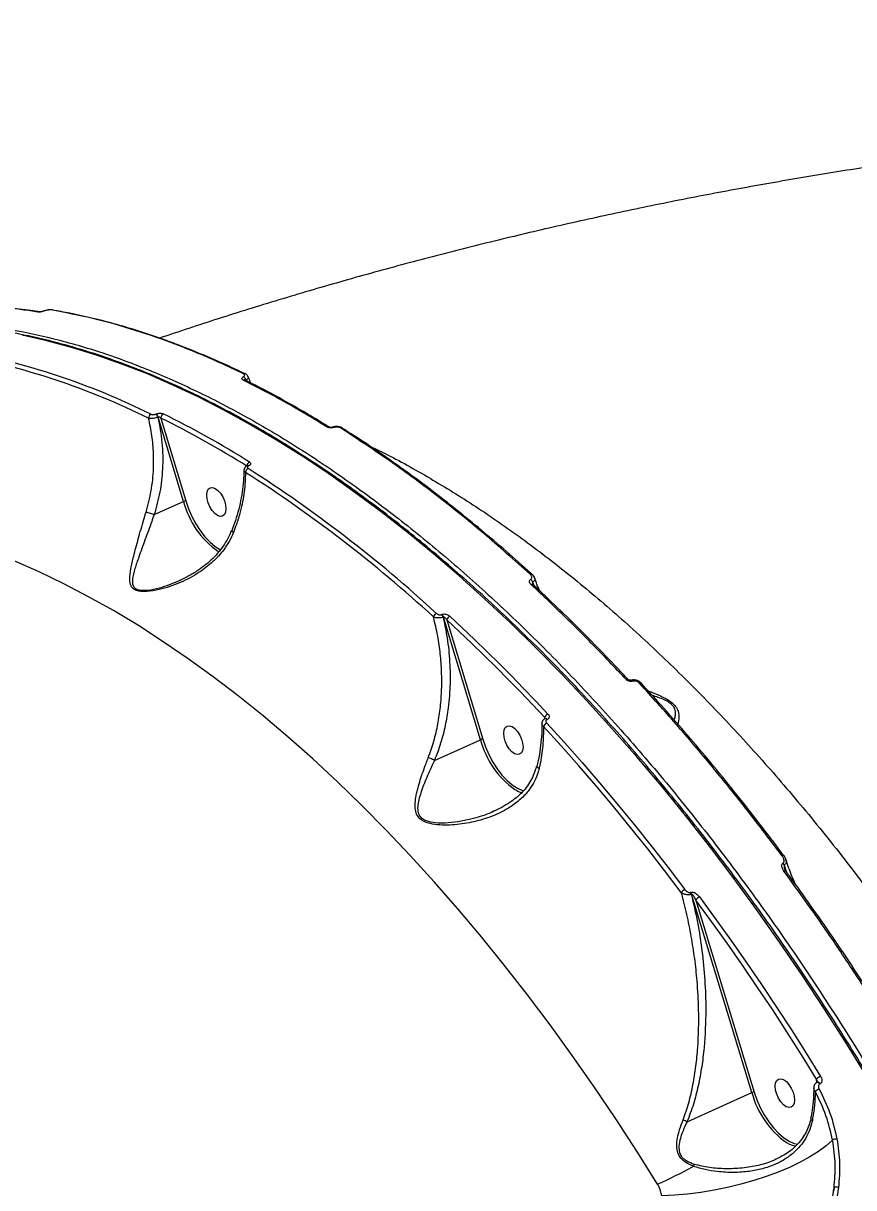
# Model space of a CAD drawing. Header units: millimetres. Extents: x -11024 to 8278, y -7837 to 5770.
# Drawn here: x 3839.5 to 4081.6, y -853.8 to -514.5 of the extents above; entities that cross this region are included whole.
import ezdxf

# ---------------------------------------------------------------- set-up
doc = ezdxf.new("R2010")
doc.units = ezdxf.units.MM
doc.layers.add('DIKOM_ОБЪЕКТ', color=7, linetype='Continuous')
doc.layers.add('DIKOM_РАЗМЕР_ОБЪЕКТА', color=7, linetype='Continuous')
doc.styles.add('style1', font='arial.ttf', dxfattribs={"width": 0.8})
doc.dimstyles.new('1-50', dxfattribs={"dimtxt": 300, "dimasz": 200, "dimexe": 100, "dimexo": 0, "dimgap": 100, "dimtad": 1, "dimtxsty": 'style1', "dimcen": 200, "dimclrd": 7, "dimclre": 7, "dimclrt": 7, "dimadec": 1, "dimazin": 2, "dimtfac": 1, "dimtmove": 0, "dimatfit": 2, "dimfxl": 0, "dimlwd": 25, "dimlwe": 18, "dimarcsym": 0})

# ---------------------------------------------------------------- blocks, each defined once
blk = doc.blocks.new('*D10')
at = {"layer": 'Defpoints', "color": 0, "transparency": 16777216}
for p in [(-7791.31, -186.83), (6174.94, -1432.98), (6174.94, -5371.27)]:
    blk.add_point(p, dxfattribs=at)
at = {"layer": 'DIKOM_РАЗМЕР_ОБЪЕКТА', "color": 7, "lineweight": 18, "transparency": 16777216}
for p, q in [((-7791.31, -186.83), (-7791.31, -5471.27)), ((6174.94, -1432.98), (6174.94, -5471.27))]:
    blk.add_line(p, q, dxfattribs=at)
at = {"layer": 'DIKOM_РАЗМЕР_ОБЪЕКТА', "color": 7, "lineweight": 25, "transparency": 16777216}
blk.add_line((-7591.31, -5371.27), (5974.94, -5371.27), dxfattribs=at)
at = {"layer": 'DIKOM_РАЗМЕР_ОБЪЕКТА', "color": 7, "transparency": 16777216}
for points in [[(-7591.31, -5337.93), (-7591.31, -5404.6), (-7791.31, -5371.27)], [(5974.94, -5337.93), (5974.94, -5404.6), (6174.94, -5371.27)]]:
    blk.add_solid(points, dxfattribs=at)
at = {"layer": 'DIKOM_РАЗМЕР_ОБЪЕКТА', "color": 7, "transparency": 16777216, "insert": (-1343.68, -5118.1), "char_height": 300, "attachment_point": 5, "style": 'style1'}
blk.add_mtext('14000', dxfattribs=at)

msp = doc.modelspace()

# ---------------------------------------------------------------- linework, layer by layer
at = {"layer": 'DIKOM_ОБЪЕКТ', "color": 7, "linetype": 'Continuous', "lineweight": 15}
for p, q in [((3847.99, -597.987), (3848.037, -597.996)), ((3904.416, -618.417), (3904.483, -618.641)), ((3878.112, -628.387), (3878.174, -628.359)), ((3878.833, -629.267), (3878.771, -629.295)), ((3886.195, -653.819), (3878.833, -629.267)), ((3879.635, -629.545), (3886.864, -653.653)), ((3904.859, -643.39), (3904.815, -643.41)), ((3905.234, -643.452), (3905.191, -643.471)), ((3877.696, -657.65), (3886.195, -653.819)), ((3896.588, -668.526), (3896.26, -668.339)), ((3961.444, -686.787), (3961.524, -686.751)), ((3961.984, -687.516), (3961.903, -687.552)), ((3972.787, -723.262), (3961.984, -687.516)), ((3962.962, -688.372), (3973.456, -723.096)), ((4019.722, -706.823), (4019.741, -706.846)), ((3991.542, -717.181), (3991.517, -716.806)), ((3991.683, -717.112), (3991.657, -717.123)), ((3992.265, -717.349), (3992.239, -717.36)), ((3959.392, -729.299), (3972.787, -723.262)), ((3976.257, -744.241), (3977, -743.863)), ((4061.257, -757.04), (4061.269, -757.06)), ((4033.982, -767.78), (4034.077, -767.737)), ((4034.363, -768.306), (4034.268, -768.349)), ((4051.936, -826.12), (4034.363, -768.306)), ((4035.596, -769.996), (4052.605, -825.954)), ((4070.874, -823.173), (4070.804, -822.165)), ((4071.014, -823.079), (4071.055, -823.065)), ((4071.031, -823.073), (4071.032, -823.072)), ((4071.785, -823.569), (4071.717, -823.6)), ((4033.009, -834.65), (4051.936, -826.12)), ((4064.298, -840.922), (4065.221, -841.154)), ((4058.81, -845.52), (4058.992, -845.431))]:
    msp.add_line(p, q, dxfattribs=at)
at = {"layer": 'DIKOM_ОБЪЕКТ', "color": 7, "linetype": 'Continuous', "lineweight": 15, "flags": 128}
for points in [[(3845.725, -598.329), (3845.654, -598.318), (3845.602, -598.328)], [(4085.704, -821.933), (4079.463, -811.767), (4073.098, -801.756), (4066.614, -791.908), (4060.017, -782.231), (4053.312, -772.734), (4046.505, -763.424), (4039.601, -754.31), (4032.607, -745.398), (4025.528, -736.697), (4018.37, -728.214), (4011.139, -719.956), (4003.842, -711.93), (3996.484, -704.143), (3989.072, -696.601), (3981.612, -689.31), (3974.11, -682.277), (3966.573, -675.508), (3959.006, -669.009), (3951.417, -662.784), (3943.812, -656.839), (3936.196, -651.18), (3928.577, -645.81), (3920.961, -640.735), (3913.354, -635.958), (3905.762, -631.484), (3898.193, -627.317), (3890.653, -623.459), (3883.147, -619.915), (3875.682, -616.687), (3868.265, -613.778), (3860.901, -611.19), (3853.597, -608.926), (3846.36, -606.987), (3839.194, -605.375)], [(3904.246, -616.629), (3904.273, -616.644), (3904.285, -616.65)], [(3929.732, -632.18), (3929.727, -632.181), (3929.723, -632.183)], [(3898.5, -654.864), (3898.605, -655.988), (3898.482, -656.947), (3898.141, -657.666), (3897.61, -658.085), (3896.932, -658.17), (3896.161, -657.915), (3895.36, -657.341), (3894.595, -656.493), (3893.926, -655.44), (3893.409, -654.269), (3893.084, -653.073), (3892.98, -651.95), (3893.103, -650.99), (3893.444, -650.271), (3893.975, -649.852), (3894.653, -649.767), (3895.424, -650.022), (3896.224, -650.597), (3896.99, -651.444), (3897.659, -652.497), (3898.176, -653.668), (3898.5, -654.864)], [(3886.864, -653.653), (3887.655, -655.94), (3888.637, -658.18), (3889.786, -660.322), (3891.076, -662.316), (3892.475, -664.114), (3893.953, -665.675), (3895.473, -666.963), (3897, -667.946), (3897.039, -667.967)], [(4024.4, -852.823), (4018.369, -843.186), (4012.216, -833.708), (4005.948, -824.4), (3999.569, -815.269), (3993.086, -806.324), (3986.504, -797.574), (3979.831, -789.026), (3973.071, -780.689), (3966.233, -772.571), (3959.321, -764.678), (3952.342, -757.019), (3945.303, -749.599), (3938.21, -742.428), (3931.07, -735.51), (3923.889, -728.852), (3916.675, -722.461), (3909.433, -716.343), (3902.172, -710.503), (3894.896, -704.946), (3887.614, -699.678), (3880.331, -694.704), (3873.056, -690.029), (3865.794, -685.656), (3858.552, -681.59), (3851.337, -677.834), (3844.155, -674.392), (3837.015, -671.268)], [(3987.942, -675.137), (3987.959, -675.153), (3987.976, -675.172)], [(3991.517, -716.806), (3987.989, -713.051), (3984.447, -709.351), (3980.893, -705.709), (3977.328, -702.123), (3973.751, -698.596), (3970.164, -695.128), (3966.567, -691.72), (3962.962, -688.372)], [(3963.843, -687.275), (3967.457, -690.631), (3971.063, -694.048), (3974.658, -697.524), (3978.244, -701.06), (3981.818, -704.653), (3985.38, -708.305), (3988.93, -712.013), (3992.467, -715.777)], [(4015.164, -705.639), (4015.313, -705.583), (4015.45, -705.556), (4015.569, -705.558), (4015.667, -705.588), (4015.731, -705.638)], [(4019.161, -706.83), (4019.303, -706.777), (4019.434, -706.748), (4019.55, -706.746), (4019.646, -706.77), (4019.719, -706.82), (4019.722, -706.823)], [(3985.092, -724.307), (3985.197, -725.43), (3985.074, -726.39), (3984.733, -727.109), (3984.202, -727.527), (3983.524, -727.613), (3982.753, -727.358), (3981.952, -726.783), (3981.187, -725.935), (3980.518, -724.883), (3980.001, -723.711), (3979.677, -722.516), (3979.572, -721.392), (3979.695, -720.432), (3980.035, -719.714), (3980.567, -719.295), (3981.245, -719.21), (3982.016, -719.465), (3982.816, -720.039), (3983.582, -720.887), (3984.25, -721.939), (3984.768, -723.111), (3985.092, -724.307)], [(3992.101, -718.44), (3997.265, -724.111), (4002.396, -729.899), (4007.492, -735.801), (4012.551, -741.815), (4017.57, -747.938), (4022.548, -754.168), (4027.483, -760.502), (4032.372, -766.937)], [(4031.345, -767.805), (4026.466, -761.384), (4021.542, -755.064), (4016.575, -748.848), (4011.567, -742.738), (4006.519, -736.737), (4001.434, -730.848), (3996.315, -725.073), (3991.163, -719.414)], [(3973.456, -723.096), (3974.247, -725.383), (3975.229, -727.623), (3976.378, -729.765), (3977.667, -731.758), (3979.067, -733.557), (3980.544, -735.118), (3982.065, -736.405), (3983.592, -737.389), (3985.092, -738.046), (3985.149, -738.065)], [(4060.723, -757.087), (4060.864, -757.03), (4060.99, -756.995), (4061.097, -756.982), (4061.182, -756.992), (4061.243, -757.024), (4061.257, -757.04)], [(4061.272, -761.56), (4061.42, -761.501), (4061.551, -761.466), (4061.661, -761.455), (4061.745, -761.469), (4061.801, -761.508), (4061.807, -761.517)], [(4070.804, -822.165), (4066.586, -815.38), (4062.313, -808.664), (4057.985, -802.022), (4053.605, -795.456), (4049.175, -788.968), (4044.695, -782.56), (4040.169, -776.235), (4035.596, -769.996)], [(4036.651, -769.094), (4041.234, -775.348), (4045.772, -781.688), (4050.262, -788.111), (4054.703, -794.615), (4059.093, -801.197), (4063.431, -807.855), (4067.715, -814.586), (4071.943, -821.388)], [(4064.241, -827.165), (4064.346, -828.288), (4064.223, -829.248), (4063.882, -829.966), (4063.351, -830.385), (4062.673, -830.471), (4061.902, -830.216), (4061.101, -829.641), (4060.336, -828.793), (4059.667, -827.741), (4059.15, -826.569), (4058.826, -825.373), (4058.721, -824.25), (4058.844, -823.29), (4059.184, -822.572), (4059.716, -822.153), (4060.394, -822.068), (4061.165, -822.323), (4061.965, -822.897), (4062.731, -823.745), (4063.399, -824.797), (4063.917, -825.969), (4064.241, -827.165)], [(4070.946, -823.11), (4071.043, -823.086), (4071.207, -823.114), (4071.384, -823.215), (4071.559, -823.382), (4071.717, -823.6)], [(4052.605, -825.954), (4053.396, -828.24), (4054.378, -830.481), (4055.527, -832.623), (4056.816, -834.616), (4058.216, -836.415), (4059.693, -837.976), (4061.213, -839.263), (4062.741, -840.247), (4064.24, -840.904), (4064.298, -840.922)], [(4075.45, -839.985), (4073.55, -841.641), (4071.321, -843.275), (4068.785, -844.872), (4065.967, -846.416), (4062.895, -847.891), (4059.599, -849.283), (4056.112, -850.578), (4052.468, -851.764), (4048.702, -852.828), (4044.854, -853.76), (4040.959, -854.552), (4037.057, -855.194), (4033.186, -855.681), (4029.385, -856.009), (4025.69, -856.173)]]:
    msp.add_lwpolyline(points, dxfattribs=at)
at = {"layer": 'DIKOM_ОБЪЕКТ', "color": 7, "linetype": 'Continuous', "lineweight": 15}
for centre, radius, start, end in [((3844.104, -599.255), 0.687, 80.91616, 114.36277), ((3847.881, -598.664), 0.686, 80.8156, 114.28345), ((3784.394, -813.889), 207.172, 63.53744, 79.85442), ((3783.912, -814.658), 206.721, 63.53768, 79.85426), ((3903.094, -618.792), 1.374, 15.82564, 65.79805), ((3903.99, -617.2), 0.625, 65.8335, 116.31324), ((3903.881, -619.014), 0.62, 64.24243, 116.56964), ((3877.293, -629.548), 1.265, 117.29505, 182.21072), ((3877.303, -629.667), 1.514, 14.23644, 57.71445), ((3877.365, -629.639), 1.514, 14.23644, 57.71445), ((3880.897, -629.435), 1.266, 117.19803, 185.02122), ((3750.072, -891.271), 292.039, 58.0246, 63.66304), ((3750.441, -890.667), 292.746, 58.02466, 63.66291), ((3928.353, -632.656), 0.581, 60.05058, 118.4864), ((3929.778, -632.488), 0.311, 42.236, 98.40778), ((3932.225, -632.912), 0.567, 53.77618, 118.95667), ((3905.641, -645.431), 1.356, 116.62539, 176.85597), ((3906.064, -643.537), 1.34, 116.49183, 180.17167), ((3904.948, -643.775), 0.389, 51.48601, 109.96734), ((3904.992, -643.755), 0.388, 51.42711, 110.52277), ((3691.854, -978.302), 396.304, 47.42686, 57.45794), ((3691.574, -978.707), 395.435, 47.42686, 57.4578), ((3886.96, -655.472), 1.822, 93.02617, 114.84451), ((3911.218, -647.221), 25.879, 194.77192, 234.68924), ((3987.651, -675.571), 0.522, 56.17488, 122.48605), ((3986.493, -677.833), 1.597, 19.45627, 53.09609), ((3987.816, -678.477), 0.504, 52.18335, 123.51278), ((3960.654, -687.912), 1.609, 115.32636, 165.25484), ((3960.223, -688.04), 1.749, 16.19595, 45.74928), ((3960.308, -688.002), 1.745, 16.15849, 45.78675), ((3964.513, -688.717), 1.59, 114.93416, 167.46724), ((4016.694, -706.412), 0.476, 23.36173, 90.82109), ((3993.207, -717.414), 1.796, 114.35102, 160.23048), ((3992.876, -720.125), 1.855, 114.68371, 157.45646), ((3991.781, -717.653), 0.544, 32.5055, 102.9454), ((3991.809, -717.637), 0.539, 32.30544, 104.18792), ((3973.552, -724.912), 1.819, 93.0077, 114.86058), ((3997.811, -716.664), 25.879, 194.77182, 234.68812), ((3987.882, -729.462), 9.722, 238.84059, 252.28379), ((4059.707, -760.438), 1.762, 21.59239, 43.27807), ((4033.37, -769.162), 2.438, 114.16098, 146.17334), ((4032.468, -768.896), 1.881, 16.88749, 36.38645), ((4032.563, -768.853), 1.881, 16.88749, 36.38645), ((4037.618, -771.293), 2.402, 113.73152, 147.31534), ((4073.441, -824.805), 3.731, 113.66382, 134.96239), ((4071.045, -823.859), 0.795, 21.39229, 89.32444), ((4052.701, -827.774), 1.823, 93.02221, 114.83653), ((4076.96, -819.521), 25.88, 194.77277, 234.68841), ((4072.713, -828.33), 3.444, 109.7151, 132.06168), ((4066.814, -832.739), 9.251, 238.64961, 257.29354), ((4076.681, -841.821), 2.211, 89.21256, 123.84624), ((3961.346, -713.944), 152.523, 294.41903, 298.81295), ((4288.278, -937.016), 268.74, 160.41254, 160.56244), ((4076.6, -855.288), 1.633, 69.92427, 116.33423)]:
    msp.add_arc(centre, radius, start, end, dxfattribs=at)
for points, knots in [([(4271.856, -540.87), (4270.813, -540.884), (4263.345, -540.983), (4249.473, -541.352), (4230.258, -542.078), (4211.083, -543.08), (4191.953, -544.342), (4172.872, -545.869), (4153.845, -547.661), (4134.88, -549.717), (4115.979, -552.038), (4097.15, -554.625), (4078.397, -557.478), (4059.726, -560.596), (4041.143, -563.979), (4022.654, -567.627), (4004.263, -571.541), (3985.978, -575.719), (3967.803, -580.162), (3949.745, -584.868), (3931.809, -589.836), (3914.003, -595.071), (3896.45, -600.508), (3884.902, -604.339), (3879.193, -606.233)], [0, 0, 0, 0, 0.0076731, 0.0549248, 0.1021965, 0.1494805, 0.1967769, 0.2440848, 0.2914026, 0.3387298, 0.3860645, 0.4334057, 0.4807514, 0.5280984, 0.5754448, 0.6227882, 0.6701247, 0.7174525, 0.7647673, 0.8120658, 0.8593447, 0.9065993, 0.9538255, 1, 1, 1, 1]), ([(3843.82, -598.629), (3843.436, -598.57), (3841.511, -598.274), (3836.788, -597.649), (3829.707, -596.98), (3824.263, -596.864), (3821.539, -596.806)], [0, 0, 0, 0, 0.050769, 0.2538547, 0.6267003, 1, 1, 1, 1]), ([(3844.21, -598.588), (3843.922, -598.539), (3841.393, -598.101), (3836.688, -597.551), (3830.116, -596.986), (3825.165, -596.739), (3822.436, -596.766), (3821.837, -596.771)], [0, 0, 0, 0, 0.0376065, 0.3306235, 0.6241944, 0.917452, 1, 1, 1, 1]), ([(3845.725, -598.329), (3845.551, -598.388), (3845.216, -598.502), (3844.671, -598.61), (3844.178, -598.661), (3843.939, -598.64), (3843.82, -598.629)], [0, 0, 0, 0, 0.2592715, 0.5021571, 0.7511874, 1, 1, 1, 1]), ([(3845.595, -598.328), (3845.553, -598.344), (3845.424, -598.394), (3845.144, -598.473), (3844.792, -598.547), (3844.479, -598.582), (3844.292, -598.586), (3844.208, -598.576), (3844.21, -598.576), (3844.21, -598.576)], [0, 0, 0, 0, 0.08715512, 0.27200497, 0.4798803, 0.69536471, 0.86237564, 0.98702928, 1, 1, 1, 1]), ([(3846.354, -598.105), (3846.105, -598.162), (3845.836, -598.225), (3845.618, -598.324), (3845.602, -598.331)], [0, 0, 0, 0, 0.9267801, 1, 1, 1, 1]), ([(3847.598, -598.039), (3847.481, -598.027), (3847.247, -598.004), (3846.761, -598.052), (3846.251, -598.155), (3845.905, -598.261), (3845.743, -598.322), (3845.725, -598.329)], [0, 0, 0, 0, 0.2486638, 0.4975185, 0.7389978, 0.9703644, 1, 1, 1, 1]), ([(3847.989, -597.995), (3847.952, -597.986), (3847.699, -597.927), (3847.2, -597.961), (3846.644, -598.018), (3846.377, -598.098), (3846.354, -598.105)], [0, 0, 0, 0, 0.0764679, 0.5366513, 0.9601616, 1, 1, 1, 1]), ([(3903.713, -616.639), (3901.517, -615.595), (3895.094, -612.542), (3884.53, -608.157), (3872.058, -603.81), (3859.71, -600.328), (3851.636, -598.802), (3847.598, -598.039)], [0, 0, 0, 0, 0.1144563, 0.3347663, 0.5550767, 0.7775381, 1, 1, 1, 1]), ([(3903.975, -616.585), (3903.309, -616.256), (3900.261, -614.747), (3894.859, -612.34), (3887.776, -609.374), (3880.733, -606.713), (3873.735, -604.333), (3866.788, -602.242), (3859.904, -600.452), (3853.639, -599.045), (3849.704, -598.371), (3848.015, -598.081)], [0, 0, 0, 0, 0.034762, 0.1590748, 0.2835099, 0.4080328, 0.5326163, 0.6572211, 0.7818052, 0.9063362, 1, 1, 1, 1]), ([(4115.322, -874.615), (4114.412, -872.817), (4111.773, -867.604), (4107.301, -859.047), (4101.865, -848.983), (4096.3, -839.03), (4090.613, -829.194), (4084.806, -819.484), (4078.884, -809.905), (4072.852, -800.466), (4066.714, -791.173), (4060.475, -782.033), (4054.139, -773.054), (4047.711, -764.242), (4041.196, -755.603), (4034.6, -747.145), (4027.925, -738.873), (4021.179, -730.793), (4014.366, -722.913), (4007.49, -715.237), (4000.558, -707.771), (3993.574, -700.522), (3986.543, -693.494), (3979.471, -686.693), (3972.363, -680.124), (3965.224, -673.792), (3958.061, -667.702), (3950.876, -661.858), (3943.678, -656.265), (3936.47, -650.927), (3929.258, -645.847), (3922.048, -641.031), (3914.844, -636.482), (3907.653, -632.202), (3900.479, -628.196), (3893.329, -624.466), (3886.207, -621.015), (3879.118, -617.847), (3872.069, -614.963), (3865.065, -612.366), (3858.11, -610.057), (3851.21, -608.039), (3844.371, -606.313), (3837.597, -604.88), (3830.895, -603.743), (3824.267, -602.896), (3817.726, -602.365), (3812.573, -602.121), (3809.635, -602.16), (3808.815, -602.17)], [0, 0, 0, 0, 0.0114615, 0.0332372, 0.0550135, 0.0767899, 0.0985663, 0.1203432, 0.14212, 0.1638973, 0.1856746, 0.2074523, 0.2292306, 0.2510091, 0.2727878, 0.2945669, 0.3163468, 0.3381269, 0.3599076, 0.3816886, 0.4034704, 0.4252527, 0.4470355, 0.4688193, 0.4906034, 0.5123881, 0.5341734, 0.5559596, 0.577746, 0.5995333, 0.621321, 0.6431093, 0.6648977, 0.6866864, 0.7084756, 0.7302643, 0.7520527, 0.7738405, 0.7956273, 0.8174129, 0.8391967, 0.8609782, 0.8827571, 0.9045325, 0.9263041, 0.948071, 0.969833, 0.9915893, 1, 1, 1, 1]), ([(3810.093, -601.588), (3813.597, -601.621), (3821.519, -601.696), (3834.307, -603.313), (3848.322, -606.181), (3862.324, -610.258), (3876.236, -615.403), (3890.006, -621.517), (3904.024, -628.756), (3918.255, -637.144), (3932.657, -646.677), (3947.111, -657.291), (3961.572, -668.975), (3975.996, -681.695), (3990.429, -695.505), (4004.819, -710.405), (4019.115, -726.367), (4033.002, -743.041), (4046.441, -760.352), (4059.405, -778.214), (4072.106, -796.919), (4084.489, -816.434), (4096.49, -836.719), (4107.206, -856.057), (4113.702, -868.757), (4116.575, -874.373)], [0, 0, 0, 0, 0.0358382, 0.0810508, 0.1263, 0.1715123, 0.2138667, 0.2562512, 0.2986054, 0.3420989, 0.3856249, 0.4291181, 0.4730546, 0.5170246, 0.5609609, 0.6061736, 0.6514227, 0.6966353, 0.7405717, 0.7845417, 0.828478, 0.8736905, 0.9189399, 0.9641525, 1, 1, 1, 1]), ([(3903.604, -618.46), (3903.568, -618.441), (3903.429, -618.366), (3903.272, -618.205), (3903.235, -617.976), (3903.354, -617.741), (3903.556, -617.606), (3903.658, -617.538)], [0, 0, 0, 0, 0.0825973, 0.3217301, 0.5513351, 0.7756416, 1, 1, 1, 1]), ([(3903.658, -617.538), (3903.758, -617.471), (3903.958, -617.338), (3904.075, -617.107), (3904.037, -616.884), (3903.884, -616.729), (3903.748, -616.658), (3903.713, -616.639)], [0, 0, 0, 0, 0.2256809, 0.4514044, 0.6802361, 0.9176435, 1, 1, 1, 1]), ([(3905.052, -617.518), (3905.031, -617.439), (3904.968, -617.201), (3904.676, -616.882), (3904.394, -616.717), (3904.246, -616.631)], [0, 0, 0, 0, 0.19074174, 0.57817816, 1, 1, 1, 1]), ([(3905.051, -617.501), (3905.074, -617.58), (3905.126, -617.757), (3904.912, -618.084), (3904.582, -618.306), (3904.416, -618.417)], [0, 0, 0, 0, 0.283735, 0.6411012, 1, 1, 1, 1]), ([(3905.833, -619.299), (3905.617, -618.807), (3905.356, -618.215), (3905.162, -617.585), (3905.129, -617.478)], [0, 0, 0, 0, 0.831129, 1, 1, 1, 1]), ([(3928.076, -632.145), (3927.66, -631.887), (3925.581, -630.598), (3920.451, -627.513), (3912.697, -623.094), (3906.636, -620.005), (3903.604, -618.46)], [0, 0, 0, 0, 0.05076538, 0.25384691, 0.62669536, 1, 1, 1, 1]), ([(3904.145, -618.453), (3904.14, -618.45), (3904.131, -618.446), (3904.136, -618.449), (3904.138, -618.45)], [0, 0, 0, 0, 0.7219234, 1, 1, 1, 1]), ([(3928.639, -632.161), (3928.317, -631.956), (3925.588, -630.22), (3920.456, -627.201), (3913.256, -623.152), (3907.815, -620.254), (3904.787, -618.787), (3904.143, -618.475)], [0, 0, 0, 0, 0.03922325, 0.33266183, 0.62671214, 0.92051519, 1, 1, 1, 1]), ([(3875.303, -656.943), (3875.848, -654.899), (3876.949, -650.762), (3877.521, -644.954), (3877.524, -639.566), (3877.103, -634.637), (3876.389, -631.284), (3876.029, -629.596)], [0, 0, 0, 0, 0.2308656, 0.4671754, 0.6265697, 0.8119923, 1, 1, 1, 1]), ([(3878.771, -629.295), (3878.675, -629.331), (3878.398, -629.434), (3877.848, -629.572), (3877.165, -629.668), (3876.507, -629.686), (3876.187, -629.626), (3876.029, -629.596)], [0, 0, 0, 0, 0.1131845, 0.325956, 0.5479603, 0.7754805, 1, 1, 1, 1]), ([(3876.713, -628.423), (3876.796, -628.455), (3876.963, -628.519), (3877.301, -628.551), (3877.649, -628.527), (3877.927, -628.463), (3878.064, -628.406), (3878.112, -628.387)], [0, 0, 0, 0, 0.22888574, 0.45793682, 0.67850701, 0.8884628, 1, 1, 1, 1]), ([(3878.771, -629.295), (3879.232, -631.735), (3880.167, -636.683), (3880.234, -644.045), (3879.491, -651.137), (3878.299, -655.462), (3877.696, -657.65)], [0, 0, 0, 0, 0.26069226, 0.52870244, 0.76162805, 1, 1, 1, 1]), ([(3878.174, -628.359), (3878.245, -628.33), (3878.454, -628.243), (3878.881, -628.146), (3879.417, -628.11), (3879.936, -628.159), (3880.191, -628.259), (3880.318, -628.308)], [0, 0, 0, 0, 0.1083064, 0.320432, 0.5431455, 0.7715931, 1, 1, 1, 1]), ([(3879.635, -629.545), (3879.583, -629.495), (3879.481, -629.395), (3879.286, -629.288), (3879.101, -629.234), (3878.974, -629.232), (3878.892, -629.244), (3878.857, -629.258), (3878.833, -629.267)], [0, 0, 0, 0, 0.255252, 0.4989632, 0.7167959, 0.8616525, 0.9070547, 1, 1, 1, 1]), ([(3930.009, -632.278), (3929.975, -632.289), (3929.795, -632.346), (3929.426, -632.411), (3928.915, -632.41), (3928.432, -632.325), (3928.195, -632.205), (3928.076, -632.145)], [0, 0, 0, 0, 0.0534856, 0.2898124, 0.5262968, 0.7631392, 1, 1, 1, 1]), ([(3929.722, -632.182), (3929.715, -632.184), (3929.661, -632.205), (3929.507, -632.239), (3929.27, -632.264), (3929.025, -632.257), (3928.82, -632.22), (3928.697, -632.182), (3928.64, -632.149), (3928.642, -632.151), (3928.642, -632.152)], [0, 0, 0, 0, 0.0234637, 0.1822002, 0.354589, 0.5409068, 0.705716, 0.8523245, 0.9783125, 1, 1, 1, 1]), ([(3932.505, -632.43), (3932.474, -632.406), (3932.252, -632.24), (3931.702, -632.067), (3930.868, -631.974), (3930.159, -632.027), (3929.822, -632.168), (3929.74, -632.202)], [0, 0, 0, 0, 0.0445521, 0.3130254, 0.606477, 0.9046422, 1, 1, 1, 1]), ([(3931.95, -632.416), (3931.831, -632.355), (3931.594, -632.233), (3931.108, -632.146), (3930.596, -632.145), (3930.224, -632.21), (3930.042, -632.268), (3930.009, -632.278)], [0, 0, 0, 0, 0.236328, 0.4725665, 0.7091287, 0.9458724, 1, 1, 1, 1]), ([(3987.371, -675.13), (3982.809, -671.062), (3973.687, -662.926), (3959.845, -651.832), (3945.919, -641.509), (3936.606, -635.447), (3931.95, -632.416)], [0, 0, 0, 0, 0.24859683, 0.497193, 0.74859592, 1, 1, 1, 1]), ([(3987.935, -675.212), (3987.167, -674.503), (3984.022, -671.605), (3978.468, -666.757), (3971.279, -660.674), (3964.063, -654.85), (3956.831, -649.271), (3949.588, -643.943), (3942.344, -638.893), (3936.651, -635.079), (3933.379, -633.042), (3932.517, -632.506)], [0, 0, 0, 0, 0.0420604, 0.172044, 0.3021467, 0.4323398, 0.5625967, 0.6928864, 0.8231698, 0.9534165, 1, 1, 1, 1]), ([(3940.704, -637.839), (3941.535, -638.219), (3946.738, -640.599), (3956.438, -646.012), (3969.753, -654.076), (3983.24, -663.306), (3996.846, -673.594), (4010.528, -684.962), (4024, -697.16), (4037.22, -710.132), (4050.154, -723.804), (4063.003, -738.383), (4075.715, -753.859), (4088.249, -770.193), (4099.475, -785.863), (4109.481, -800.626), (4115.326, -809.826), (4118.251, -814.43)], [0, 0, 0, 0, 0.0136165, 0.0852554, 0.1569494, 0.2285885, 0.3022984, 0.376068, 0.4497784, 0.5215961, 0.5934689, 0.6652868, 0.7391758, 0.8131251, 0.8870145, 0.9434543, 1, 1, 1, 1]), ([(3904.817, -643.409), (3904.816, -643.409), (3904.603, -643.48), (3904.273, -643.728), (3903.957, -644.176), (3903.823, -644.539), (3903.856, -644.72), (3903.859, -644.738)], [0, 0, 0, 0, 0.0008538, 0.3818682, 0.685021, 0.9688308, 1, 1, 1, 1]), ([(3905.191, -643.471), (3905.135, -643.499), (3904.997, -643.57), (3904.852, -643.717), (3904.795, -643.895), (3904.848, -644.074), (3904.972, -644.17), (3905.034, -644.219)], [0, 0, 0, 0, 0.1423618, 0.3571062, 0.5716143, 0.7857285, 1, 1, 1, 1]), ([(3904.938, -643.348), (3904.94, -643.346), (3904.944, -643.342), (3904.908, -643.369), (3904.864, -643.387), (3904.856, -643.39)], [0, 0, 0, 0, 0.3700547, 0.8878459, 1, 1, 1, 1]), ([(3905.466, -642.338), (3905.558, -642.409), (3905.743, -642.552), (3905.823, -642.819), (3905.738, -643.086), (3905.521, -643.305), (3905.315, -643.41), (3905.234, -643.452)], [0, 0, 0, 0, 0.2150555, 0.4299678, 0.6447376, 0.859249, 1, 1, 1, 1]), ([(3903.778, -644.77), (3903.782, -645.265), (3903.793, -646.799), (3903.554, -649.474), (3903.075, -652.76), (3902.34, -656.09), (3901.424, -659.322), (3900.64, -661.421), (3900.268, -662.417)], [0, 0, 0, 0, 0.0882471, 0.2734943, 0.4595245, 0.6458428, 0.8318076, 1, 1, 1, 1]), ([(3904.287, -645.357), (3904.212, -647.209), (3904.061, -650.959), (3903.004, -656.11), (3901.826, -660.1), (3901.073, -662.103), (3900.785, -662.869)], [0, 0, 0, 0, 0.3247083, 0.65748, 0.8690055, 1, 1, 1, 1]), ([(3904.287, -645.357), (3904.16, -645.265), (3903.914, -645.086), (3903.875, -644.869), (3903.856, -644.764)], [0, 0, 0, 0, 0.51556438, 1, 1, 1, 1]), ([(3900.785, -662.869), (3900.394, -663.748), (3899.603, -665.523), (3897.627, -668.458), (3894.77, -671.565), (3890.531, -674.829), (3886.256, -677.129), (3882.272, -678.681), (3878.986, -679.626), (3875.885, -680.156), (3873.742, -680.099), (3872.448, -679.795), (3871.533, -679.355), (3870.694, -678.248), (3870.423, -676.276), (3870.835, -673.395), (3871.745, -669.474), (3873.026, -664.73), (3874.281, -660.32), (3875.09, -657.647), (3875.303, -656.943)], [0, 0, 0, 0, 0.0440625, 0.0889586, 0.1624857, 0.2382048, 0.3352473, 0.3852651, 0.4352597, 0.4935509, 0.5321376, 0.5402108, 0.5665601, 0.5927402, 0.6382725, 0.707601, 0.7787238, 0.8710039, 0.9660349, 1, 1, 1, 1]), ([(3877.694, -657.65), (3877.694, -657.65), (3877.386, -658.305), (3876.584, -660.897), (3874.921, -665.09), (3873.338, -669.641), (3871.991, -673.423), (3871.311, -676.175), (3871.305, -678.079), (3871.97, -679.123), (3872.694, -679.464), (3873.232, -679.601), (3874.025, -679.76), (3876.106, -679.717), (3880.078, -678.915), (3883.136, -677.679), (3885.055, -676.904)], [0, 0, 0, 0, 0.000027, 0.0524048, 0.1972969, 0.3424082, 0.4499611, 0.5571259, 0.6239174, 0.6608485, 0.6970638, 0.6975471, 0.7089348, 0.7648048, 0.8524325, 1, 1, 1, 1]), ([(3875.303, -656.943), (3875.361, -656.952), (3875.529, -656.976), (3875.913, -657.053), (3876.478, -657.202), (3877.134, -657.415), (3877.507, -657.572), (3877.694, -657.65)], [0, 0, 0, 0, 0.0873198, 0.25362, 0.5023466, 0.7511621, 1, 1, 1, 1]), ([(3877.696, -657.65), (3877.696, -657.65), (3877.695, -657.65), (3877.694, -657.65), (3877.694, -657.65), (3877.694, -657.65)], [0, 0, 0, 0, 0.5144178, 0.8652938, 1, 1, 1, 1]), ([(3900.122, -662.361), (3899.985, -662.729), (3899.548, -663.9), (3898.519, -665.767), (3897.05, -667.948), (3895.297, -669.983), (3893.265, -671.848), (3890.951, -673.631), (3888.308, -675.283), (3886.299, -676.38), (3885.165, -676.848), (3885.054, -676.893)], [0, 0, 0, 0, 0.0543879, 0.17322367, 0.29661022, 0.42228636, 0.54894751, 0.68168824, 0.82956398, 0.98323118, 1, 1, 1, 1]), ([(3900.785, -662.869), (3900.76, -662.854), (3900.663, -662.796), (3900.465, -662.665), (3900.288, -662.515), (3900.306, -662.456), (3900.314, -662.433)], [0, 0, 0, 0, 0.0754323, 0.2952632, 0.7162084, 1, 1, 1, 1]), ([(3987.452, -676.555), (3987.543, -676.484), (3987.723, -676.343), (3987.826, -676.052), (3987.799, -675.726), (3987.64, -675.405), (3987.453, -675.214), (3987.371, -675.13)], [0, 0, 0, 0, 0.1889224, 0.3774385, 0.5791896, 0.8164681, 1, 1, 1, 1]), ([(3988.581, -676.106), (3988.559, -676.025), (3988.473, -675.721), (3988.238, -675.393), (3987.987, -675.2), (3987.927, -675.153)], [0, 0, 0, 0, 0.2154791, 0.8121275, 1, 1, 1, 1]), ([(3987.537, -678.056), (3987.452, -677.968), (3987.255, -677.764), (3987.091, -677.423), (3987.066, -677.078), (3987.173, -676.775), (3987.359, -676.629), (3987.452, -676.555)], [0, 0, 0, 0, 0.1825538, 0.4238002, 0.6274567, 0.8134085, 1, 1, 1, 1]), ([(4015.164, -705.639), (4014.763, -705.209), (4012.756, -703.057), (4007.189, -697.196), (3998.403, -688.278), (3991.161, -681.465), (3987.537, -678.056)], [0, 0, 0, 0, 0.04414436, 0.22071403, 0.61001211, 1, 1, 1, 1]), ([(3987.999, -677.3), (3987.981, -677.322), (3987.949, -677.359), (3987.917, -677.467), (3987.917, -677.638), (3987.938, -677.794), (3987.971, -677.88), (3987.972, -677.883)], [0, 0, 0, 0, 0.1484035, 0.2573147, 0.5746605, 0.9843715, 1, 1, 1, 1]), ([(3988.123, -678.066), (3988.096, -678.044), (3988.009, -677.973), (3987.975, -677.888), (3987.977, -677.903), (3987.978, -677.907)], [0, 0, 0, 0, 0.235292, 0.7599503, 1, 1, 1, 1]), ([(3988.589, -676.107), (3988.603, -676.13), (3988.692, -676.276), (3988.645, -676.574), (3988.455, -676.968), (3988.153, -677.189), (3987.999, -677.3)], [0, 0, 0, 0, 0.059757, 0.3775973, 0.684768, 1, 1, 1, 1]), ([(3987.999, -677.3), (3988.043, -677.448), (3988.139, -677.769), (3988.237, -678.09), (3988.289, -678.264)], [0, 0, 0, 0, 0.457367, 1, 1, 1, 1]), ([(4015.72, -705.662), (4014.759, -704.622), (4011.486, -701.077), (4005.849, -695.259), (3998.825, -688.232), (3992.91, -682.511), (3989.327, -679.217), (3988.107, -678.096)], [0, 0, 0, 0, 0.10598721, 0.36098468, 0.61539303, 0.86899764, 1, 1, 1, 1]), ([(3990.093, -679.932), (3989.809, -679.288), (3989.26, -678.044), (3988.828, -676.729), (3988.62, -676.095)], [0, 0, 0, 0, 0.51794703, 1, 1, 1, 1]), ([(3957.567, -728.523), (3958.139, -726.934), (3959.289, -723.737), (3960.426, -718.745), (3961.177, -713.686), (3961.53, -708.608), (3961.518, -703.436), (3961.129, -698.232), (3960.376, -692.873), (3959.536, -689.342), (3959.098, -687.503)], [0, 0, 0, 0, 0.1236845, 0.2488963, 0.3689558, 0.4907446, 0.6125474, 0.7380572, 0.8635722, 1, 1, 1, 1]), ([(3961.903, -687.552), (3961.827, -687.581), (3961.577, -687.674), (3961.083, -687.774), (3960.421, -687.809), (3959.755, -687.741), (3959.321, -687.611), (3959.129, -687.518), (3959.098, -687.503)], [0, 0, 0, 0, 0.0891909, 0.2936356, 0.4896026, 0.7163662, 0.9545635, 1, 1, 1, 1]), ([(3961.903, -687.552), (3962.27, -689.25), (3963.134, -693.245), (3963.862, -699.719), (3964.03, -706.868), (3963.542, -713.369), (3962.56, -719.191), (3961.278, -724.348), (3960.019, -727.649), (3959.389, -729.299)], [0, 0, 0, 0, 0.1234107, 0.2903383, 0.4577863, 0.6246113, 0.7465468, 0.8732939, 1, 1, 1, 1]), ([(3959.966, -686.458), (3960.084, -686.548), (3960.292, -686.707), (3960.677, -686.84), (3961.023, -686.882), (3961.281, -686.852), (3961.406, -686.802), (3961.444, -686.787)], [0, 0, 0, 0, 0.30257014, 0.53460626, 0.72545226, 0.91708988, 1, 1, 1, 1]), ([(3961.524, -686.751), (3961.581, -686.729), (3961.778, -686.651), (3962.189, -686.605), (3962.745, -686.677), (3963.345, -686.889), (3963.667, -687.139), (3963.843, -687.275)], [0, 0, 0, 0, 0.0796276, 0.2756827, 0.4707044, 0.7105113, 1, 1, 1, 1]), ([(3962.962, -688.372), (3962.876, -688.234), (3962.725, -687.992), (3962.472, -687.716), (3962.275, -687.566), (3962.137, -687.509), (3962.05, -687.495), (3962.003, -687.51), (3961.984, -687.516)], [0, 0, 0, 0, 0.3509169, 0.6181795, 0.8028364, 0.8793459, 0.9492099, 1, 1, 1, 1]), ([(4017.131, -706.223), (4016.972, -706.253), (4016.642, -706.315), (4016.086, -706.218), (4015.555, -705.994), (4015.294, -705.757), (4015.164, -705.639)], [0, 0, 0, 0, 0.2338766, 0.4825162, 0.7413523, 1, 1, 1, 1]), ([(4016.678, -705.936), (4016.669, -705.939), (4016.637, -705.95), (4016.524, -705.963), (4016.365, -705.952), (4016.177, -705.911), (4015.979, -705.829), (4015.815, -705.724), (4015.757, -705.661), (4015.734, -705.635)], [0, 0, 0, 0, 0.0568407, 0.187982, 0.3229339, 0.4719042, 0.6526187, 0.8584308, 1, 1, 1, 1]), ([(4019.714, -706.831), (4019.684, -706.794), (4019.477, -706.538), (4018.918, -706.172), (4018.073, -705.867), (4017.281, -705.789), (4016.856, -705.917), (4016.696, -705.965)], [0, 0, 0, 0, 0.0448794, 0.3109182, 0.5901033, 0.8450824, 1, 1, 1, 1]), ([(4019.161, -706.83), (4019.026, -706.708), (4018.757, -706.463), (4018.21, -706.23), (4017.635, -706.129), (4017.295, -706.192), (4017.131, -706.223)], [0, 0, 0, 0, 0.2583358, 0.5166846, 0.7677275, 1, 1, 1, 1]), ([(4060.723, -757.087), (4057.373, -752.655), (4050.672, -743.793), (4040.353, -731.025), (4029.864, -718.626), (4022.729, -710.762), (4019.161, -706.83)], [0, 0, 0, 0, 0.2491001, 0.4981996, 0.749101, 1, 1, 1, 1]), ([(4061.233, -757.086), (4060.521, -756.123), (4057.65, -752.235), (4052.529, -745.602), (4045.877, -737.194), (4039.141, -728.983), (4032.333, -720.967), (4025.858, -713.578), (4021.627, -708.964), (4019.71, -706.873)], [0, 0, 0, 0, 0.0534871, 0.2157042, 0.3780372, 0.5404551, 0.7029201, 0.8653904, 1, 1, 1, 1]), ([(4021.626, -708.977), (4022.387, -709.279), (4023.753, -709.822), (4025.755, -710.71), (4027.49, -711.619), (4028.983, -712.699), (4030.063, -713.99), (4030.564, -715.339), (4030.73, -717.052), (4030.51, -718.083), (4030.363, -718.766)], [0, 0, 0, 0, 0.1324036, 0.2377234, 0.3455507, 0.4409816, 0.5373623, 0.657518, 0.7729341, 1, 1, 1, 1]), ([(4029.24, -717.488), (4029.378, -717.147), (4029.646, -716.487), (4029.719, -715.27), (4029.454, -714.109), (4028.846, -713.304), (4028.149, -712.658), (4027.126, -711.985), (4025.491, -711.26), (4024.036, -710.738), (4023.184, -710.472), (4022.909, -710.386)], [0, 0, 0, 0, 0.1554154, 0.30055, 0.4456428, 0.5406524, 0.5581304, 0.6706013, 0.8030704, 0.9364232, 1, 1, 1, 1]), ([(3992.467, -715.777), (3992.55, -715.881), (3992.728, -716.103), (3992.836, -716.474), (3992.796, -716.835), (3992.611, -717.148), (3992.381, -717.282), (3992.265, -717.349)], [0, 0, 0, 0, 0.1890536, 0.4045505, 0.6068545, 0.8033551, 1, 1, 1, 1]), ([(3990.682, -718.598), (3990.687, -718.712), (3990.738, -719.924), (3990.61, -722.332), (3990.265, -725.797), (3989.801, -728.708), (3989.375, -730.456), (3989.237, -731.021)], [0, 0, 0, 0, 0.0291704, 0.3081488, 0.5874884, 0.8666265, 1, 1, 1, 1]), ([(3991.163, -719.414), (3991.053, -719.307), (3990.816, -719.075), (3990.673, -718.78), (3990.703, -718.621), (3990.708, -718.598)], [0, 0, 0, 0, 0.4260453, 0.9193772, 1, 1, 1, 1]), ([(3991.664, -717.135), (3991.622, -717.15), (3991.383, -717.232), (3991.043, -717.545), (3990.734, -718.046), (3990.715, -718.418), (3990.706, -718.592)], [0, 0, 0, 0, 0.07079506, 0.40149148, 0.71921624, 1, 1, 1, 1]), ([(3991.618, -717.103), (3991.613, -717.07), (3991.595, -716.968), (3991.549, -716.872), (3991.517, -716.806)], [0, 0, 0, 0, 0.32010309, 1, 1, 1, 1]), ([(3991.694, -717.109), (3991.698, -717.106), (3991.705, -717.1), (3991.686, -717.109), (3991.678, -717.112)], [0, 0, 0, 0, 0.5610406, 1, 1, 1, 1]), ([(3992.239, -717.36), (3992.161, -717.406), (3992.005, -717.497), (3991.879, -717.711), (3991.85, -717.958), (3991.923, -718.215), (3992.045, -718.368), (3992.101, -718.44)], [0, 0, 0, 0, 0.1951001, 0.3900803, 0.5932963, 0.8110996, 1, 1, 1, 1]), ([(3991.163, -719.414), (3991.132, -721.277), (3991.072, -724.932), (3990.439, -729.076), (3989.969, -731.288), (3989.895, -731.64)], [0, 0, 0, 0, 0.46653171, 0.91501138, 1, 1, 1, 1]), ([(3989.895, -731.64), (3989.73, -732.261), (3989.331, -733.763), (3988.285, -736.003), (3986.571, -738.55), (3984.14, -741.038), (3980.629, -743.554), (3976.192, -745.707), (3970.9, -747.32), (3966.213, -748.061), (3962.362, -748.231), (3959.56, -748.049), (3957.185, -747.529), (3955.392, -746.619), (3954.242, -745.324), (3953.726, -743.609), (3953.719, -741.646), (3954.152, -738.759), (3955.208, -734.968), (3956.499, -731.261), (3957.35, -729.082), (3957.567, -728.523)], [0, 0, 0, 0, 0.0311465, 0.075384, 0.120736, 0.1821154, 0.2453872, 0.3302609, 0.4176086, 0.5065794, 0.552382, 0.5980995, 0.6383994, 0.6670949, 0.696205, 0.7286736, 0.7668135, 0.8059868, 0.8877657, 0.9712477, 1, 1, 1, 1]), ([(3959.392, -729.299), (3959.14, -729.832), (3958.167, -731.889), (3956.595, -735.396), (3955.283, -738.983), (3954.566, -741.723), (3954.401, -743.55), (3954.724, -745.082), (3955.385, -745.903), (3956.184, -746.519), (3957.479, -747.104), (3960.07, -747.501), (3963.409, -747.494), (3967.18, -747.003), (3971.404, -745.983), (3974.5, -745.14), (3976.179, -744.281), (3976.257, -744.241)], [0, 0, 0, 0, 0.0438141, 0.1688991, 0.2938816, 0.3508254, 0.4074806, 0.4530095, 0.4863497, 0.4929301, 0.5328423, 0.5909949, 0.6811614, 0.7719348, 0.8625738, 0.9935921, 1, 1, 1, 1]), ([(3959.389, -729.299), (3959.21, -729.199), (3958.852, -729.001), (3958.271, -728.754), (3957.841, -728.603), (3957.632, -728.542), (3957.567, -728.523)], [0, 0, 0, 0, 0.3252459, 0.650562, 0.8924889, 1, 1, 1, 1]), ([(3959.389, -729.299), (3959.39, -729.299), (3959.39, -729.299), (3959.391, -729.299), (3959.392, -729.299), (3959.392, -729.299)], [0, 0, 0, 0, 0.2753205, 0.6697392, 1, 1, 1, 1]), ([(3989.079, -730.974), (3989.031, -731.201), (3988.826, -732.165), (3988.186, -733.783), (3987.153, -735.798), (3985.83, -737.666), (3984.252, -739.33), (3982.378, -740.886), (3980.213, -742.339), (3978.135, -743.493), (3976.762, -744.053), (3976.27, -744.254)], [0, 0, 0, 0, 0.0359102, 0.1530107, 0.2735567, 0.3956375, 0.5165075, 0.6367143, 0.7752111, 0.9193252, 1, 1, 1, 1]), ([(3989.895, -731.64), (3989.874, -731.63), (3989.705, -731.544), (3989.442, -731.373), (3989.247, -731.163), (3989.279, -731.06), (3989.291, -731.02)], [0, 0, 0, 0, 0.048783, 0.3937664, 0.7650463, 1, 1, 1, 1]), ([(4061.272, -761.56), (4061.187, -761.436), (4060.919, -761.043), (4060.667, -760.426), (4060.63, -759.836), (4060.743, -759.451), (4060.907, -759.304), (4060.99, -759.23)], [0, 0, 0, 0, 0.1605418, 0.5081486, 0.73187, 0.8653972, 1, 1, 1, 1]), ([(4060.99, -759.23), (4061.069, -759.16), (4061.226, -759.021), (4061.33, -758.661), (4061.289, -758.116), (4061.05, -757.555), (4060.802, -757.199), (4060.723, -757.087)], [0, 0, 0, 0, 0.1388461, 0.2767738, 0.4966098, 0.8418733, 1, 1, 1, 1]), ([(4061.853, -758.18), (4061.821, -758.072), (4061.698, -757.664), (4061.444, -757.305), (4061.257, -757.041)], [0, 0, 0, 0, 0.266704, 1, 1, 1, 1]), ([(4061.345, -759.79), (4061.332, -759.81), (4061.303, -759.852), (4061.281, -759.979), (4061.291, -760.236), (4061.34, -760.517), (4061.408, -760.714), (4061.424, -760.764)], [0, 0, 0, 0, 0.0772543, 0.1657812, 0.3889659, 0.8466962, 1, 1, 1, 1]), ([(4061.84, -758.223), (4061.882, -758.306), (4062.028, -758.589), (4061.957, -759.027), (4061.744, -759.483), (4061.481, -759.686), (4061.345, -759.79)], [0, 0, 0, 0, 0.1484747, 0.5039833, 0.7443657, 1, 1, 1, 1]), ([(4061.345, -759.79), (4061.405, -759.991), (4061.592, -760.62), (4061.78, -761.249), (4061.908, -761.677)], [0, 0, 0, 0, 0.3189405, 1, 1, 1, 1]), ([(4064.606, -765.389), (4064.23, -764.528), (4063.212, -762.197), (4062.36, -759.763), (4061.824, -758.229)], [0, 0, 0, 0, 0.3695001, 1, 1, 1, 1]), ([(4094.66, -811.273), (4094.318, -810.717), (4092.609, -807.94), (4088.123, -800.764), (4081.086, -789.895), (4071.709, -776.01), (4065.008, -766.732), (4061.272, -761.56)], [0, 0, 0, 0, 0.03215771, 0.1607923, 0.4182843, 0.67577418, 1, 1, 1, 1]), ([(4061.823, -761.502), (4061.769, -761.44), (4061.573, -761.211), (4061.451, -760.927), (4061.419, -760.772), (4061.418, -760.766)], [0, 0, 0, 0, 0.2636123, 0.970592, 1, 1, 1, 1]), ([(4095.148, -811.186), (4094.693, -810.437), (4092.278, -806.46), (4087.796, -799.395), (4081.709, -790.019), (4075.526, -780.827), (4069.248, -771.816), (4064.668, -765.386), (4062.155, -762.008), (4061.795, -761.526)], [0, 0, 0, 0, 0.0431752, 0.2292038, 0.4147992, 0.599748, 0.7842616, 0.9691704, 1, 1, 1, 1]), ([(4031.849, -834.089), (4032.438, -832.422), (4033.622, -829.069), (4034.803, -823.786), (4035.656, -818.417), (4036.359, -811.134), (4036.529, -802.814), (4036.057, -794.154), (4035.291, -787.047), (4034.285, -780.574), (4033.006, -774.139), (4031.899, -769.916), (4031.345, -767.805)], [0, 0, 0, 0, 0.0803028, 0.1615656, 0.2421424, 0.3227395, 0.4866049, 0.6103974, 0.7072101, 0.8040246, 0.9020131, 1, 1, 1, 1]), ([(4034.268, -768.349), (4034.165, -768.385), (4033.94, -768.464), (4033.494, -768.518), (4032.947, -768.491), (4032.272, -768.334), (4031.723, -768.085), (4031.433, -767.87), (4031.345, -767.805)], [0, 0, 0, 0, 0.113262, 0.2470776, 0.4203868, 0.6073442, 0.8800825, 1, 1, 1, 1]), ([(4032.372, -766.937), (4032.556, -767.149), (4032.82, -767.453), (4033.277, -767.723), (4033.573, -767.822), (4033.815, -767.836), (4033.93, -767.797), (4033.982, -767.78)], [0, 0, 0, 0, 0.4371199, 0.6288633, 0.7909006, 0.9060791, 1, 1, 1, 1]), ([(4034.268, -768.349), (4034.899, -771.05), (4036.162, -776.452), (4037.447, -784.802), (4038.276, -793.296), (4038.592, -802.741), (4038.23, -811.211), (4037.34, -818.616), (4036.324, -824.119), (4034.965, -829.526), (4033.658, -832.936), (4033.002, -834.651)], [0, 0, 0, 0, 0.1245765, 0.249156, 0.3764168, 0.5036647, 0.6677219, 0.7510852, 0.8344259, 0.9167827, 1, 1, 1, 1]), ([(4034.077, -767.737), (4034.16, -767.709), (4034.343, -767.649), (4034.727, -767.675), (4035.212, -767.837), (4035.887, -768.248), (4036.36, -768.712), (4036.619, -769.052), (4036.651, -769.094)], [0, 0, 0, 0, 0.0927599, 0.2061565, 0.3692885, 0.5723906, 0.9471193, 1, 1, 1, 1]), ([(4035.596, -769.996), (4035.436, -769.665), (4035.207, -769.191), (4034.85, -768.665), (4034.638, -768.422), (4034.491, -768.314), (4034.41, -768.296), (4034.379, -768.299), (4034.365, -768.305), (4034.363, -768.306)], [0, 0, 0, 0, 0.5028274, 0.7219499, 0.8722076, 0.9515111, 0.9757795, 0.9961695, 1, 1, 1, 1]), ([(4070.954, -823.127), (4070.818, -823.193), (4070.51, -823.345), (4070.189, -823.777), (4069.998, -824.258), (4069.997, -824.581), (4069.996, -824.72)], [0, 0, 0, 0, 0.2248257, 0.510935, 0.7893146, 1, 1, 1, 1]), ([(4070.953, -822.964), (4070.941, -822.833), (4070.915, -822.56), (4070.842, -822.301), (4070.804, -822.165)], [0, 0, 0, 0, 0.4786838, 1, 1, 1, 1]), ([(4070.954, -822.964), (4070.957, -822.977), (4070.968, -823.042), (4070.959, -823.078), (4070.953, -823.108)], [0, 0, 0, 0, 0.1928577, 1, 1, 1, 1]), ([(4071.717, -823.6), (4071.67, -823.627), (4071.549, -823.695), (4071.405, -823.894), (4071.321, -824.219), (4071.352, -824.643), (4071.484, -824.939), (4071.551, -825.088)], [0, 0, 0, 0, 0.103367, 0.2624522, 0.4611386, 0.7281812, 1, 1, 1, 1]), ([(4071.943, -821.388), (4072.038, -821.566), (4072.244, -821.951), (4072.352, -822.541), (4072.279, -823.034), (4072.088, -823.384), (4071.886, -823.507), (4071.785, -823.569)], [0, 0, 0, 0, 0.2267576, 0.4919785, 0.6959645, 0.8477471, 1, 1, 1, 1]), ([(4069.967, -824.723), (4069.942, -825.754), (4069.889, -827.895), (4069.573, -830.888), (4069.207, -832.847), (4069.057, -833.648)], [0, 0, 0, 0, 0.354268, 0.7356429, 1, 1, 1, 1]), ([(4070.405, -825.773), (4070.356, -827.149), (4070.255, -829.916), (4069.787, -832.764), (4069.551, -834.196)], [0, 0, 0, 0, 0.4973157, 1, 1, 1, 1]), ([(4070.405, -825.773), (4070.269, -825.584), (4070.023, -825.24), (4070.006, -824.883), (4069.998, -824.722)], [0, 0, 0, 0, 0.5507832, 1, 1, 1, 1]), ([(4075.45, -839.985), (4074.901, -837.583), (4073.788, -832.718), (4071.542, -828.107), (4070.405, -825.773)], [0, 0, 0, 0, 0.4937372, 1, 1, 1, 1]), ([(4071.551, -825.088), (4072.686, -827.413), (4074.987, -832.123), (4076.132, -837.094), (4076.712, -839.61)], [0, 0, 0, 0, 0.4937902, 1, 1, 1, 1]), ([(4034.855, -847.584), (4034.086, -847.255), (4032.748, -846.682), (4031.15, -845.319), (4030.2, -843.621), (4029.925, -841.531), (4030.201, -839.242), (4030.857, -836.717), (4031.502, -835.009), (4031.849, -834.089)], [0, 0, 0, 0, 0.1507851, 0.2625453, 0.375834, 0.5043736, 0.6581129, 0.8160063, 1, 1, 1, 1]), ([(4033.009, -834.65), (4032.603, -835.515), (4031.864, -837.088), (4031.036, -839.441), (4030.588, -841.549), (4030.701, -843.382), (4031.221, -844.455), (4031.905, -845.313), (4033.083, -846.225), (4034.351, -846.665), (4035.09, -846.922)], [0, 0, 0, 0, 0.1920831, 0.349368, 0.5094449, 0.6344054, 0.7186266, 0.7420638, 0.8495882, 1, 1, 1, 1]), ([(4033.002, -834.651), (4032.825, -834.551), (4032.505, -834.369), (4032.092, -834.186), (4031.887, -834.105), (4031.849, -834.089)], [0, 0, 0, 0, 0.49946712, 0.90730811, 1, 1, 1, 1]), ([(4033.002, -834.651), (4033.002, -834.651), (4033.004, -834.651), (4033.006, -834.651), (4033.008, -834.65), (4033.009, -834.65)], [0, 0, 0, 0, 0.2981651, 0.6693867, 1, 1, 1, 1]), ([(4069.551, -834.196), (4069.331, -835.093), (4068.884, -836.91), (4067.667, -839.411), (4066.063, -841.711), (4064.007, -843.804), (4061.513, -845.631), (4058.493, -847.192), (4055.027, -848.379), (4050.999, -849.171), (4046.563, -849.473), (4042.243, -849.233), (4038.292, -848.643), (4036.006, -847.939), (4034.855, -847.584)], [0, 0, 0, 0, 0.06689049, 0.13557536, 0.20554151, 0.27711507, 0.35605772, 0.43672764, 0.52801558, 0.62125837, 0.727996, 0.83709774, 0.91798262, 1, 1, 1, 1]), ([(4069.078, -833.642), (4069.075, -833.666), (4068.979, -834.387), (4068.536, -835.731), (4067.736, -837.662), (4066.637, -839.484), (4065.269, -841.176), (4063.633, -842.723), (4061.737, -844.086), (4060.116, -845.031), (4059.091, -845.444), (4058.835, -845.548)], [0, 0, 0, 0, 0.0041557, 0.1272452, 0.2533671, 0.3849285, 0.5199674, 0.6587198, 0.8027527, 0.9506371, 1, 1, 1, 1]), ([(4069.107, -833.646), (4069.098, -833.695), (4069.075, -833.817), (4069.256, -834.005), (4069.45, -834.138), (4069.535, -834.187), (4069.551, -834.196)], [0, 0, 0, 0, 0.3002439, 0.7357852, 0.9515222, 1, 1, 1, 1]), ([(4075.876, -853.825), (4076.078, -851.573), (4076.486, -847.015), (4075.798, -842.346), (4075.45, -839.985)], [0, 0, 0, 0, 0.49416653, 1, 1, 1, 1]), ([(4076.712, -839.61), (4077.063, -841.967), (4077.775, -846.738), (4077.367, -851.398), (4077.161, -853.755)], [0, 0, 0, 0, 0.4941734, 1, 1, 1, 1]), ([(4035.09, -846.922), (4036.568, -847.273), (4039.559, -847.984), (4044.275, -848.27), (4049.12, -848.123), (4053.695, -847.334), (4056.971, -846.455), (4058.49, -845.683), (4058.81, -845.52)], [0, 0, 0, 0, 0.1852522, 0.3747946, 0.5747749, 0.7792019, 0.953481, 1, 1, 1, 1]), ([(4025.69, -856.173), (4025.441, -855.227), (4025.165, -854.182), (4024.572, -853.108), (4024.459, -852.921), (4024.4, -852.823)], [0, 0, 0, 0, 0.82174, 0.9078489, 1, 1, 1, 1]), ([(4075.876, -853.825), (4075.58, -855.454), (4074.983, -858.733), (4073.457, -863.23), (4071.579, -867.384), (4070.024, -869.82), (4069.243, -871.044)], [0, 0, 0, 0, 0.2598489, 0.5228413, 0.7602282, 1, 1, 1, 1]), ([(4069.484, -870.887), (4070.72, -868.849), (4072.594, -865.761), (4074.291, -861.139), (4075.299, -857.536), (4075.686, -855.05), (4075.876, -853.825)], [0, 0, 0, 0, 0.3951707, 0.5986688, 0.8021697, 1, 1, 1, 1]), ([(4077.161, -853.755), (4076.966, -855.007), (4076.578, -857.51), (4075.583, -861.129), (4074.28, -864.643), (4072.664, -868.033), (4071.319, -870.138), (4070.647, -871.191)], [0, 0, 0, 0, 0.1978369, 0.3955032, 0.5931696, 0.796584, 1, 1, 1, 1])]:
    msp.add_open_spline(points, degree=3, knots=knots, dxfattribs=at)

# ---------------------------------------------------------------- dimensions: what is measured, and where the dimension line sits
at = {"layer": 'DIKOM_РАЗМЕР_ОБЪЕКТА'}
dim = msp.add_linear_dim(base=(6174.942, -5371.267), p1=(-7791.307, -186.829), p2=(6174.942, -1432.983), text='14000', dimstyle='1-50', dxfattribs=at)
dim.commit()
dim.dimension.update_dxf_attribs({"geometry": '*D10', "text_midpoint": (-1343.681, -5371.267), "dimtype": 160})

doc.saveas('drawing.dxf')
